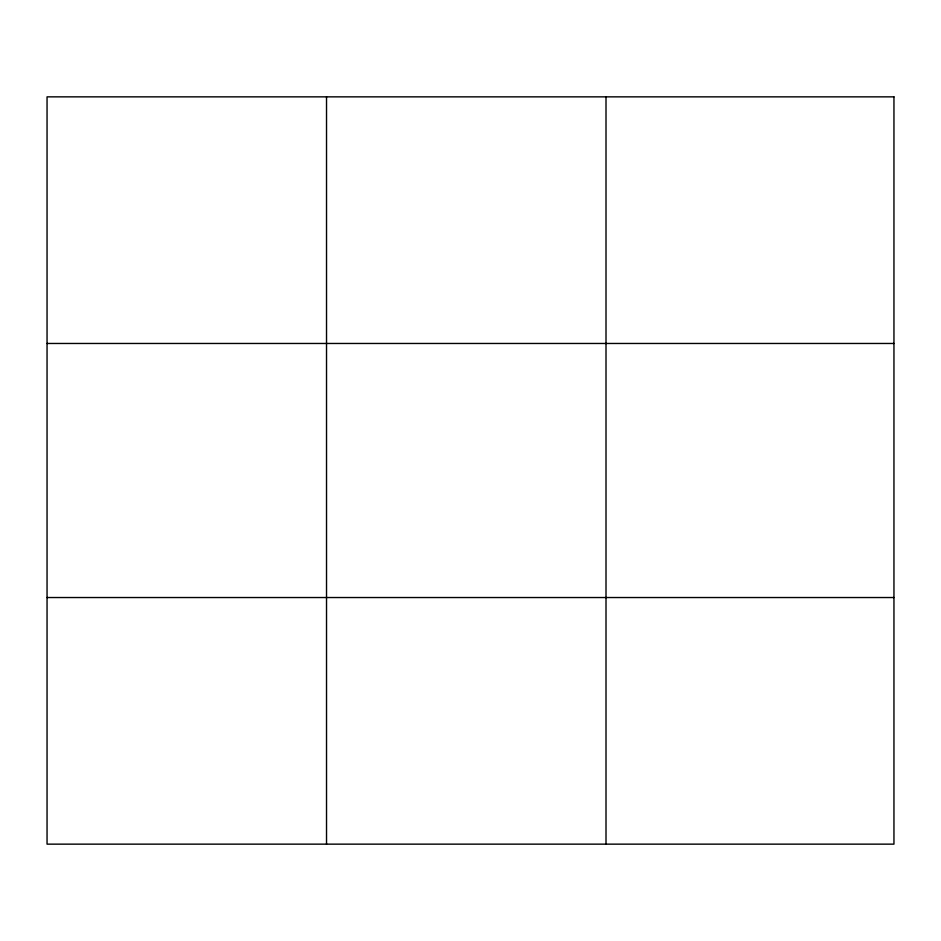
<?xml version="1.0" encoding="UTF-8"?>
<svg xmlns="http://www.w3.org/2000/svg" width="941" height="941" viewBox="0 0 941 941"><rect width="100%" height="100%" fill="white"/><g stroke="black" fill="none" stroke-linecap="round" stroke-linejoin="round"><path stroke-width="1.41" d="M326.527 844.148L326.527 96.852M606.004 844.148L606.004 96.852M47.05 343.465L893.95 343.465M47.05 597.535L893.95 597.535M893.95 96.852L893.95 844.148L47.05 844.148L47.05 96.852L893.95 96.852"/></g></svg>
